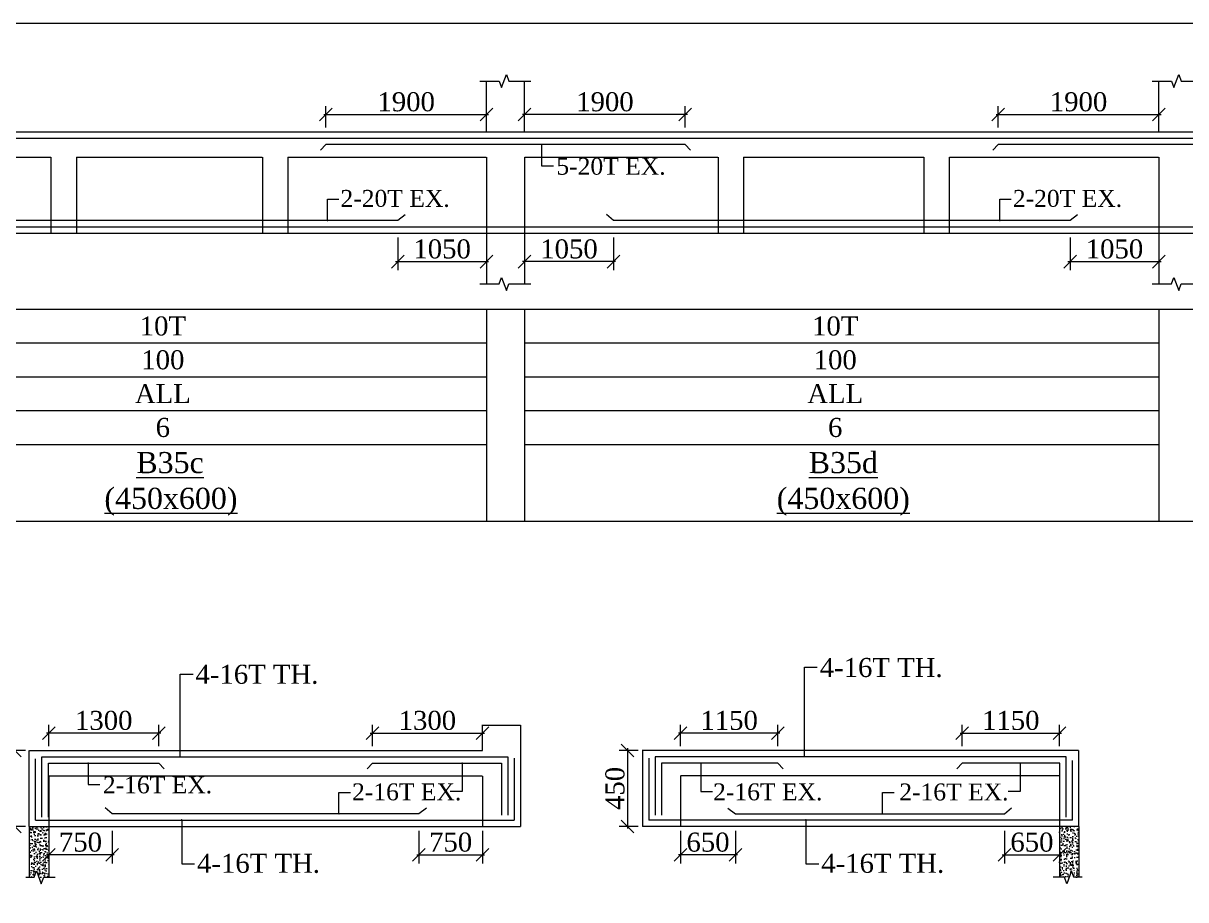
# Model space of a CAD drawing. Header units: millimetres. Extents: x 9781889 to 10654170, y -7852491 to -7608561.
# Drawn here: x 10106874 to 10120619, y -7770584 to -7760218 of the extents above; entities that cross this region are included whole.
import ezdxf
from ezdxf.enums import TextEntityAlignment as Align

# ---------------------------------------------------------------- set-up
doc = ezdxf.new("R2010")
doc.units = ezdxf.units.MM
doc.header["$LTSCALE"] = 10
doc.header["$PDMODE"] = 3
doc.linetypes.add('HIDDEN', pattern=[0.375, 0.25, -0.125])
for name, color, linetype, lineweight in [('S-CUT OUT LINE', 9, 'Continuous', 0), ('S-DIM L.S.', 7, 'Continuous', 0), ('S-HATCH', 8, 'Continuous', 0), ('S-L.S.SECTION', 5, 'Continuous', 0), ('S-L.S.SLAB LINE', 252, 'HIDDEN', 0), ('S-L.S.STEEL', 1, 'Continuous', 9), ('S-SECTION MARK', 7, 'Continuous', 0), ('S-SHEET', 251, 'Continuous', 0), ('S-TEXT', 7, 'Continuous', 0), ('S-TEXT L.S. BEAM NO.', 30, 'Continuous', 0), ('S-TEXT. L.S.', 7, 'Continuous', 0)]:
    doc.layers.add(name, color=color, linetype=linetype, lineweight=lineweight)
doc.styles.add('135', font='arial.ttf', dxfattribs={"width": 0.8, "height": 135})
doc.styles.get("Standard").update_dxf_attribs({"font": 'arial.ttf'})
doc.styles.add('TEXT', font='times.ttf')
doc.dimstyles.new('75', dxfattribs={"dimtxt": 135, "dimasz": 90, "dimexe": 0.1, "dimexo": 0.03, "dimgap": 0.09, "dimtad": 1, "dimdec": 0, "dimzin": 0, "dimdsep": 46, "dimtxsty": '135', "dimblk": 'ARCHTICK', "dimcen": 0.09, "dimclrd": 256, "dimclre": 256, "dimclrt": 256, "dimadec": 0, "dimazin": 0, "dimtfac": 1, "dimtdec": 0, "dimtofl": 0, "dimtmove": 1, "dimatfit": 3, "dimldrblk": 'DOTSMALL', "dimfxl": 1, "dimtolj": 1, "dimtzin": 0, "dimlwd": -1, "dimlwe": -1, "dimarcsym": 0})
doc.dimstyles.new('SETU_1', dxfattribs={"dimtxt": 200, "dimasz": 150, "dimexe": 100, "dimexo": 50, "dimgap": 35, "dimtad": 1, "dimdec": 0, "dimzin": 0, "dimdsep": 46, "dimtxsty": 'Standard', "dimblk": 'OBLIQUE', "dimcen": 150, "dimdle": 25, "dimclrd": 256, "dimclre": 7, "dimclrt": 256, "dimadec": 0, "dimazin": 0, "dimtfac": 1, "dimtdec": 0, "dimtofl": 0, "dimtmove": 1, "dimatfit": 3, "dimfxl": 1, "dimtolj": 1, "dimtzin": 0, "dimlwd": -1, "dimlwe": 5, "dimarcsym": 1})

# ---------------------------------------------------------------- blocks, each defined once
blk = doc.blocks.new('_Oblique')
at = {"color": 0, "linetype": 'ByBlock', "lineweight": -2}
blk.add_line((-0.5, -0.5), (0.5, 0.5), dxfattribs=at)
blk = doc.blocks.new('*D390')
at = {"layer": 'Defpoints', "color": 0, "transparency": 16777216}
for p in [(10112351.90465673, -7761297.796559799), (10110451.90465673, -7761501.600182895, 0.0148120577035693), (10112351.90465673, -7761501.600182895, 0.0148120577035693)]:
    blk.add_point(p, dxfattribs=at)
at = {"layer": 'S-DIM L.S.', "color": 7, "lineweight": 5, "transparency": 16777216}
for p, q in [((10110451.90465673, -7761451.600182895), (10110451.90465673, -7761197.796559799)), ((10112351.90465673, -7761451.600182895), (10112351.90465673, -7761197.796559799))]:
    blk.add_line(p, q, dxfattribs=at)
at = {"layer": 'S-DIM L.S.', "transparency": 16777216}
blk.add_line((10110426.90465673, -7761297.796559799), (10112376.90465673, -7761297.796559799), dxfattribs=at)
at = {"layer": 'S-DIM L.S.', "transparency": 16777216, "xscale": 150, "yscale": 150, "zscale": 150, "rotation": 180}
blk.add_blockref('_Oblique', (10110451.90465673, -7761297.796559799), dxfattribs=at)
at = {"layer": 'S-DIM L.S.', "transparency": 16777216, "xscale": 150, "yscale": 150, "zscale": 150}
blk.add_blockref('_Oblique', (10112351.90465673, -7761297.796559799), dxfattribs=at)
at = {"layer": 'S-DIM L.S.', "transparency": 16777216, "insert": (10111401.90465673, -7761148.025471119), "char_height": 225, "attachment_point": 5, "style": 'TEXT'}
blk.add_mtext('\\A1;1900', dxfattribs=at)
blk = doc.blocks.new('*D391')
at = {"layer": 'Defpoints', "color": 0, "transparency": 16777216}
for p in [(10112801.9555215, -7761297.796559799), (10112801.9555215, -7761501.600182895, 0.01481205770356929), (10114701.9555215, -7761501.600182895, 0.01481205770356929)]:
    blk.add_point(p, dxfattribs=at)
at = {"layer": 'S-DIM L.S.', "color": 7, "lineweight": 5, "transparency": 16777216}
for p, q in [((10112801.9555215, -7761451.600182895), (10112801.9555215, -7761197.796559799)), ((10114701.9555215, -7761451.600182895), (10114701.9555215, -7761197.796559799))]:
    blk.add_line(p, q, dxfattribs=at)
at = {"layer": 'S-DIM L.S.', "transparency": 16777216}
blk.add_line((10114726.9555215, -7761297.796559799), (10112776.9555215, -7761297.796559799), dxfattribs=at)
at = {"layer": 'S-DIM L.S.', "transparency": 16777216, "xscale": 150, "yscale": 150, "zscale": 150, "rotation": 180}
blk.add_blockref('_Oblique', (10112801.9555215, -7761297.796559799), dxfattribs=at)
at = {"layer": 'S-DIM L.S.', "transparency": 16777216, "xscale": 150, "yscale": 150, "zscale": 150}
blk.add_blockref('_Oblique', (10114701.9555215, -7761297.796559799), dxfattribs=at)
at = {"layer": 'S-DIM L.S.', "transparency": 16777216, "insert": (10113751.9555215, -7761148.025471119), "char_height": 225, "attachment_point": 5, "style": 'TEXT'}
blk.add_mtext('\\A1;1900', dxfattribs=at)
blk = doc.blocks.new('*D392')
at = {"layer": 'Defpoints', "color": 0, "transparency": 16777216}
for p in [(10120301.90465673, -7761297.796565387), (10118401.90465673, -7761501.600188483, 0.0148120577035693), (10120301.90465673, -7761501.600188483, 0.0148120577035693)]:
    blk.add_point(p, dxfattribs=at)
at = {"layer": 'S-DIM L.S.', "color": 7, "lineweight": 5, "transparency": 16777216}
for p, q in [((10118401.90465673, -7761451.600188483), (10118401.90465673, -7761197.796565387)), ((10120301.90465673, -7761451.600188483), (10120301.90465673, -7761197.796565387))]:
    blk.add_line(p, q, dxfattribs=at)
at = {"layer": 'S-DIM L.S.', "transparency": 16777216}
blk.add_line((10118376.90465673, -7761297.796565387), (10120326.90465673, -7761297.796565387), dxfattribs=at)
at = {"layer": 'S-DIM L.S.', "transparency": 16777216, "xscale": 150, "yscale": 150, "zscale": 150, "rotation": 180}
blk.add_blockref('_Oblique', (10118401.90465673, -7761297.796565387), dxfattribs=at)
at = {"layer": 'S-DIM L.S.', "transparency": 16777216, "xscale": 150, "yscale": 150, "zscale": 150}
blk.add_blockref('_Oblique', (10120301.90465673, -7761297.796565387), dxfattribs=at)
at = {"layer": 'S-DIM L.S.', "transparency": 16777216, "insert": (10119351.90465673, -7761148.025476707), "char_height": 225, "attachment_point": 5, "style": 'TEXT'}
blk.add_mtext('\\A1;1900', dxfattribs=at)
blk = doc.blocks.new('*D398')
at = {"layer": 'Defpoints', "color": 0, "transparency": 16777216}
for p in [(10111301.78177965, -7762701.600191463, 0.0147644726574974), (10112351.90465668, -7762701.6001896, 0.0148120577035693), (10112351.90465668, -7763037.672932539)]:
    blk.add_point(p, dxfattribs=at)
at = {"layer": 'S-DIM L.S.', "color": 7, "lineweight": 5, "transparency": 16777216}
for p, q in [((10111301.78177965, -7762751.600191463), (10111301.78177965, -7763137.672932539)), ((10112351.90465668, -7762751.6001896), (10112351.90465668, -7763137.672932539))]:
    blk.add_line(p, q, dxfattribs=at)
at = {"layer": 'S-DIM L.S.', "transparency": 16777216}
blk.add_line((10111276.78177965, -7763037.672932539), (10112376.90465668, -7763037.672932539), dxfattribs=at)
at = {"layer": 'S-DIM L.S.', "transparency": 16777216, "xscale": 150, "yscale": 150, "zscale": 150, "rotation": 180}
blk.add_blockref('_Oblique', (10111301.78177965, -7763037.672932539), dxfattribs=at)
at = {"layer": 'S-DIM L.S.', "transparency": 16777216, "xscale": 150, "yscale": 150, "zscale": 150}
blk.add_blockref('_Oblique', (10112351.90465668, -7763037.672932539), dxfattribs=at)
at = {"layer": 'S-DIM L.S.', "transparency": 16777216, "insert": (10111826.84321816, -7762888.226285099), "char_height": 225, "attachment_point": 5, "style": 'TEXT'}
blk.add_mtext('\\A1;1050', dxfattribs=at)
blk = doc.blocks.new('_ArchTick')
at = {"color": 0, "linetype": 'ByBlock', "const_width": 0.15}
blk.add_lwpolyline([(-0.5, -0.5), (0.5, 0.5)], dxfattribs=at)
blk = doc.blocks.new('*D400')
at = {"layer": 'Defpoints', "color": 0, "transparency": 16777216}
for p in [(10119251.78177965, -7762701.60020264, 0.0147644726574974), (10120301.90465667, -7762701.600200777, 0.0148120577035693), (10120301.90465667, -7763037.672943716)]:
    blk.add_point(p, dxfattribs=at)
at = {"layer": 'S-DIM L.S.', "color": 7, "lineweight": 5, "transparency": 16777216}
for p, q in [((10119251.78177965, -7762751.60020264), (10119251.78177965, -7763137.672943716)), ((10120301.90465667, -7762751.600200777), (10120301.90465667, -7763137.672943716))]:
    blk.add_line(p, q, dxfattribs=at)
at = {"layer": 'S-DIM L.S.', "transparency": 16777216}
blk.add_line((10119226.78177965, -7763037.672943716), (10120326.90465667, -7763037.672943716), dxfattribs=at)
at = {"layer": 'S-DIM L.S.', "transparency": 16777216, "xscale": 150, "yscale": 150, "zscale": 150, "rotation": 180}
blk.add_blockref('_Oblique', (10119251.78177965, -7763037.672943716), dxfattribs=at)
at = {"layer": 'S-DIM L.S.', "transparency": 16777216, "xscale": 150, "yscale": 150, "zscale": 150}
blk.add_blockref('_Oblique', (10120301.90465667, -7763037.672943716), dxfattribs=at)
at = {"layer": 'S-DIM L.S.', "transparency": 16777216, "insert": (10119776.84321816, -7762888.226296276), "char_height": 225, "attachment_point": 5, "style": 'TEXT'}
blk.add_mtext('\\A1;1050', dxfattribs=at)
blk = doc.blocks.new('*D401')
at = {"layer": 'Defpoints', "color": 0, "transparency": 16777216}
for p in [(10112801.90465668, -7762701.600211954, 0.0148120577035693), (10113852.0275337, -7762701.600213816, 0.0147644726574974), (10112801.90465668, -7763037.672954893)]:
    blk.add_point(p, dxfattribs=at)
at = {"layer": 'S-DIM L.S.', "color": 7, "lineweight": 5, "transparency": 16777216}
for p, q in [((10112801.90465668, -7762751.600211954), (10112801.90465668, -7763137.672954893)), ((10113852.0275337, -7762751.600213816), (10113852.0275337, -7763137.672954893))]:
    blk.add_line(p, q, dxfattribs=at)
at = {"layer": 'S-DIM L.S.', "transparency": 16777216}
blk.add_line((10113877.0275337, -7763037.672954893), (10112776.90465668, -7763037.672954893), dxfattribs=at)
at = {"layer": 'S-DIM L.S.', "transparency": 16777216, "xscale": 150, "yscale": 150, "zscale": 150, "rotation": 180}
blk.add_blockref('_Oblique', (10112801.90465668, -7763037.672954893), dxfattribs=at)
at = {"layer": 'S-DIM L.S.', "transparency": 16777216, "xscale": 150, "yscale": 150, "zscale": 150}
blk.add_blockref('_Oblique', (10113852.0275337, -7763037.672954893), dxfattribs=at)
at = {"layer": 'S-DIM L.S.', "transparency": 16777216, "insert": (10113326.96609519, -7762888.226307453), "char_height": 225, "attachment_point": 5, "style": 'TEXT'}
blk.add_mtext('\\A1;1050', dxfattribs=at)
blk = doc.blocks.new('*D451')
at = {"layer": 'Defpoints', "color": 0, "transparency": 16777216}
for p in [(10107175.72006461, -7768613.426605118), (10107175.72006461, -7768817.230228214, 0.0148120577035693), (10108475.72006461, -7768817.230228214, 0.0148120577035693)]:
    blk.add_point(p, dxfattribs=at)
at = {"layer": 'S-DIM L.S.', "color": 7, "lineweight": 5, "transparency": 16777216}
for p, q in [((10107175.72006461, -7768767.230228214), (10107175.72006461, -7768513.426605118)), ((10108475.72006461, -7768767.230228214), (10108475.72006461, -7768513.426605118))]:
    blk.add_line(p, q, dxfattribs=at)
at = {"layer": 'S-DIM L.S.', "transparency": 16777216}
blk.add_line((10108500.72006461, -7768613.426605118), (10107150.72006461, -7768613.426605118), dxfattribs=at)
at = {"layer": 'S-DIM L.S.', "transparency": 16777216, "xscale": 150, "yscale": 150, "zscale": 150, "rotation": 180}
blk.add_blockref('_Oblique', (10107175.72006461, -7768613.426605118), dxfattribs=at)
at = {"layer": 'S-DIM L.S.', "transparency": 16777216, "xscale": 150, "yscale": 150, "zscale": 150}
blk.add_blockref('_Oblique', (10108475.72006461, -7768613.426605118), dxfattribs=at)
at = {"layer": 'S-DIM L.S.', "transparency": 16777216, "insert": (10107825.72006461, -7768463.979957678), "char_height": 225, "attachment_point": 5, "style": 'TEXT'}
blk.add_mtext('\\A1;1300', dxfattribs=at)
blk = doc.blocks.new('*D452')
at = {"layer": 'Defpoints', "color": 0, "transparency": 16777216}
for p in [(10106949.81468241, -7768817.230228217), (10106774.66471744, -7769717.230231198), (10106949.81468334, -7769717.230231198)]:
    blk.add_point(p, dxfattribs=at)
at = {"layer": 'S-DIM L.S.', "color": 7, "lineweight": 5, "transparency": 16777216}
for p, q in [((10106899.81468241, -7768817.230228217), (10106674.66471744, -7768817.230228217)), ((10106899.81468334, -7769717.230231198), (10106674.66471744, -7769717.230231198))]:
    blk.add_line(p, q, dxfattribs=at)
at = {"layer": 'S-DIM L.S.', "transparency": 16777216}
blk.add_line((10106774.66471744, -7768792.230228217), (10106774.66471744, -7769742.230231198), dxfattribs=at)
at = {"layer": 'S-DIM L.S.', "transparency": 16777216, "xscale": 150, "yscale": 150, "zscale": 150}
for p, rotation in [((10106774.66471744, -7768817.230228217), 90), ((10106774.66471744, -7769717.230231198), 270)]:
    blk.add_blockref('_Oblique', p, dxfattribs=dict(at, rotation=rotation))
at = {"layer": 'S-DIM L.S.', "transparency": 16777216, "insert": (10106625.21806999, -7769267.230229708), "char_height": 225, "attachment_point": 5, "rotation": 90, "style": 'TEXT'}
blk.add_mtext('\\A1;450', dxfattribs=at)
blk = doc.blocks.new('*D453')
at = {"layer": 'Defpoints', "color": 0, "transparency": 16777216}
for p in [(10111552.28458608, -7769717.230225606, 0.0147644726574974), (10112302.4074631, -7769717.230223743, 0.01481205770356929), (10112302.4074631, -7770053.302966682)]:
    blk.add_point(p, dxfattribs=at)
at = {"layer": 'S-DIM L.S.', "color": 7, "lineweight": 5, "transparency": 16777216}
for p, q in [((10111552.28458608, -7769767.230225606), (10111552.28458608, -7770153.302966682)), ((10112302.4074631, -7769767.230223743), (10112302.4074631, -7770153.302966682))]:
    blk.add_line(p, q, dxfattribs=at)
at = {"layer": 'S-DIM L.S.', "transparency": 16777216}
blk.add_line((10111527.28458608, -7770053.302966682), (10112327.4074631, -7770053.302966682), dxfattribs=at)
at = {"layer": 'S-DIM L.S.', "transparency": 16777216, "xscale": 150, "yscale": 150, "zscale": 150, "rotation": 180}
blk.add_blockref('_Oblique', (10111552.28458608, -7770053.302966682), dxfattribs=at)
at = {"layer": 'S-DIM L.S.', "transparency": 16777216, "xscale": 150, "yscale": 150, "zscale": 150}
blk.add_blockref('_Oblique', (10112302.4074631, -7770053.302966682), dxfattribs=at)
at = {"layer": 'S-DIM L.S.', "transparency": 16777216, "insert": (10111927.34602459, -7769903.531878002), "char_height": 225, "attachment_point": 5, "style": 'TEXT'}
blk.add_mtext('\\A1;750', dxfattribs=at)
blk = doc.blocks.new('*D454')
at = {"layer": 'Defpoints', "color": 0, "transparency": 16777216}
for p in [(10107175.72006461, -7769717.230229331, 0.0148120577035693), (10107925.84294164, -7769717.230231194, 0.0147644726574974), (10107175.72006461, -7770053.30297227)]:
    blk.add_point(p, dxfattribs=at)
at = {"layer": 'S-DIM L.S.', "color": 7, "lineweight": 5, "transparency": 16777216}
for p, q in [((10107175.72006461, -7769767.230229331), (10107175.72006461, -7770153.30297227)), ((10107925.84294164, -7769767.230231194), (10107925.84294164, -7770153.30297227))]:
    blk.add_line(p, q, dxfattribs=at)
at = {"layer": 'S-DIM L.S.', "transparency": 16777216}
blk.add_line((10107950.84294164, -7770053.30297227), (10107150.72006461, -7770053.30297227), dxfattribs=at)
at = {"layer": 'S-DIM L.S.', "transparency": 16777216, "xscale": 150, "yscale": 150, "zscale": 150, "rotation": 180}
blk.add_blockref('_Oblique', (10107175.72006461, -7770053.30297227), dxfattribs=at)
at = {"layer": 'S-DIM L.S.', "transparency": 16777216, "xscale": 150, "yscale": 150, "zscale": 150}
blk.add_blockref('_Oblique', (10107925.84294164, -7770053.30297227), dxfattribs=at)
at = {"layer": 'S-DIM L.S.', "transparency": 16777216, "insert": (10107550.78150313, -7769903.53188359), "char_height": 225, "attachment_point": 5, "style": 'TEXT'}
blk.add_mtext('\\A1;750', dxfattribs=at)
blk = doc.blocks.new('*D455')
at = {"layer": 'Defpoints', "color": 0, "transparency": 16777216}
for p in [(10112302.40746311, -7768613.426605118), (10111002.40746311, -7768817.230228214, 0.01481205770356929), (10112302.40746311, -7768817.230228214, 0.01481205770356929)]:
    blk.add_point(p, dxfattribs=at)
at = {"layer": 'S-DIM L.S.', "color": 7, "lineweight": 5, "transparency": 16777216}
for p, q in [((10111002.40746311, -7768767.230228214), (10111002.40746311, -7768513.426605118)), ((10112302.40746311, -7768767.230228214), (10112302.40746311, -7768513.426605118))]:
    blk.add_line(p, q, dxfattribs=at)
at = {"layer": 'S-DIM L.S.', "transparency": 16777216}
blk.add_line((10110977.40746311, -7768613.426605118), (10112327.40746311, -7768613.426605118), dxfattribs=at)
at = {"layer": 'S-DIM L.S.', "transparency": 16777216, "xscale": 150, "yscale": 150, "zscale": 150, "rotation": 180}
blk.add_blockref('_Oblique', (10111002.40746311, -7768613.426605118), dxfattribs=at)
at = {"layer": 'S-DIM L.S.', "transparency": 16777216, "xscale": 150, "yscale": 150, "zscale": 150}
blk.add_blockref('_Oblique', (10112302.40746311, -7768613.426605118), dxfattribs=at)
at = {"layer": 'S-DIM L.S.', "transparency": 16777216, "insert": (10111652.40746311, -7768463.979957678), "char_height": 225, "attachment_point": 5, "style": 'TEXT'}
blk.add_mtext('\\A1;1300', dxfattribs=at)
blk = doc.blocks.new('*D456')
at = {"layer": 'Defpoints', "color": 0, "transparency": 16777216}
for p in [(10119125.51919323, -7768613.426605119), (10117975.51919323, -7768817.230228215, 0.0148120577035693), (10119125.51919323, -7768817.230228215, 0.0148120577035693)]:
    blk.add_point(p, dxfattribs=at)
at = {"layer": 'S-DIM L.S.', "color": 7, "lineweight": 5, "transparency": 16777216}
for p, q in [((10117975.51919323, -7768767.230228215), (10117975.51919323, -7768513.426605119)), ((10119125.51919323, -7768767.230228215), (10119125.51919323, -7768513.426605119))]:
    blk.add_line(p, q, dxfattribs=at)
at = {"layer": 'S-DIM L.S.', "transparency": 16777216}
blk.add_line((10117950.51919323, -7768613.426605119), (10119150.51919323, -7768613.426605119), dxfattribs=at)
at = {"layer": 'S-DIM L.S.', "transparency": 16777216, "xscale": 150, "yscale": 150, "zscale": 150, "rotation": 180}
blk.add_blockref('_Oblique', (10117975.51919323, -7768613.426605119), dxfattribs=at)
at = {"layer": 'S-DIM L.S.', "transparency": 16777216, "xscale": 150, "yscale": 150, "zscale": 150}
blk.add_blockref('_Oblique', (10119125.51919323, -7768613.426605119), dxfattribs=at)
at = {"layer": 'S-DIM L.S.', "transparency": 16777216, "insert": (10118550.51919323, -7768463.979957679), "char_height": 225, "attachment_point": 5, "style": 'TEXT'}
blk.add_mtext('\\A1;1150', dxfattribs=at)
blk = doc.blocks.new('*D457')
at = {"layer": 'Defpoints', "color": 0, "transparency": 16777216}
for p in [(10114195.5191923, -7768817.230228218), (10114020.36922733, -7769717.230231198), (10114195.51919323, -7769717.230231198)]:
    blk.add_point(p, dxfattribs=at)
at = {"layer": 'S-DIM L.S.', "color": 7, "lineweight": 5, "transparency": 16777216}
for p, q in [((10114145.5191923, -7768817.230228218), (10113920.36922733, -7768817.230228218)), ((10114145.51919323, -7769717.230231198), (10113920.36922733, -7769717.230231198))]:
    blk.add_line(p, q, dxfattribs=at)
at = {"layer": 'S-DIM L.S.', "transparency": 16777216}
blk.add_line((10114020.36922733, -7768792.230228218), (10114020.36922733, -7769742.230231198), dxfattribs=at)
at = {"layer": 'S-DIM L.S.', "transparency": 16777216, "xscale": 150, "yscale": 150, "zscale": 150}
for p, rotation in [((10114020.36922733, -7768817.230228218), 90), ((10114020.36922733, -7769717.230231198), 270)]:
    blk.add_blockref('_Oblique', p, dxfattribs=dict(at, rotation=rotation))
at = {"layer": 'S-DIM L.S.', "transparency": 16777216, "insert": (10113870.92257988, -7769267.230229709), "char_height": 225, "attachment_point": 5, "rotation": 90, "style": 'TEXT'}
blk.add_mtext('\\A1;450', dxfattribs=at)
blk = doc.blocks.new('*D458')
at = {"layer": 'Defpoints', "color": 0, "transparency": 16777216}
for p in [(10114645.57005805, -7769717.230223744, 0.01481205770356929), (10115295.69293508, -7769717.230225607, 0.0147644726574974), (10114645.57005805, -7770053.302966683)]:
    blk.add_point(p, dxfattribs=at)
at = {"layer": 'S-DIM L.S.', "color": 7, "lineweight": 5, "transparency": 16777216}
for p, q in [((10114645.57005805, -7769767.230223744), (10114645.57005805, -7770153.302966683)), ((10115295.69293508, -7769767.230225607), (10115295.69293508, -7770153.302966683))]:
    blk.add_line(p, q, dxfattribs=at)
at = {"layer": 'S-DIM L.S.', "transparency": 16777216}
blk.add_line((10115320.69293508, -7770053.302966683), (10114620.57005805, -7770053.302966683), dxfattribs=at)
at = {"layer": 'S-DIM L.S.', "transparency": 16777216, "xscale": 150, "yscale": 150, "zscale": 150, "rotation": 180}
blk.add_blockref('_Oblique', (10114645.57005805, -7770053.302966683), dxfattribs=at)
at = {"layer": 'S-DIM L.S.', "transparency": 16777216, "xscale": 150, "yscale": 150, "zscale": 150}
blk.add_blockref('_Oblique', (10115295.69293508, -7770053.302966683), dxfattribs=at)
at = {"layer": 'S-DIM L.S.', "transparency": 16777216, "insert": (10114970.63149656, -7769903.856319243), "char_height": 225, "attachment_point": 5, "style": 'TEXT'}
blk.add_mtext('\\A1;650', dxfattribs=at)
blk = doc.blocks.new('*D459')
at = {"layer": 'Defpoints', "color": 0, "transparency": 16777216}
for p in [(10118475.3963162, -7769717.230231195, 0.0147644726574974), (10119125.51919323, -7769717.230229332, 0.0148120577035693), (10119125.51919323, -7770053.302972271)]:
    blk.add_point(p, dxfattribs=at)
at = {"layer": 'S-DIM L.S.', "color": 7, "lineweight": 5, "transparency": 16777216}
for p, q in [((10118475.3963162, -7769767.230231195), (10118475.3963162, -7770153.302972271)), ((10119125.51919323, -7769767.230229332), (10119125.51919323, -7770153.302972271))]:
    blk.add_line(p, q, dxfattribs=at)
at = {"layer": 'S-DIM L.S.', "transparency": 16777216}
blk.add_line((10118450.3963162, -7770053.302972271), (10119150.51919323, -7770053.302972271), dxfattribs=at)
at = {"layer": 'S-DIM L.S.', "transparency": 16777216, "xscale": 150, "yscale": 150, "zscale": 150, "rotation": 180}
blk.add_blockref('_Oblique', (10118475.3963162, -7770053.302972271), dxfattribs=at)
at = {"layer": 'S-DIM L.S.', "transparency": 16777216, "xscale": 150, "yscale": 150, "zscale": 150}
blk.add_blockref('_Oblique', (10119125.51919323, -7770053.302972271), dxfattribs=at)
at = {"layer": 'S-DIM L.S.', "transparency": 16777216, "insert": (10118800.45775471, -7769903.856324831), "char_height": 225, "attachment_point": 5, "style": 'TEXT'}
blk.add_mtext('\\A1;650', dxfattribs=at)
blk = doc.blocks.new('*D460')
at = {"layer": 'Defpoints', "color": 0, "transparency": 16777216}
for p in [(10114645.57005804, -7768613.426605119), (10114645.57005804, -7768817.230228215, 0.01481205770356929), (10115795.57005804, -7768817.230228215, 0.01481205770356929)]:
    blk.add_point(p, dxfattribs=at)
at = {"layer": 'S-DIM L.S.', "color": 7, "lineweight": 5, "transparency": 16777216}
for p, q in [((10114645.57005804, -7768767.230228215), (10114645.57005804, -7768513.426605119)), ((10115795.57005804, -7768767.230228215), (10115795.57005804, -7768513.426605119))]:
    blk.add_line(p, q, dxfattribs=at)
at = {"layer": 'S-DIM L.S.', "transparency": 16777216}
blk.add_line((10115820.57005804, -7768613.426605119), (10114620.57005804, -7768613.426605119), dxfattribs=at)
at = {"layer": 'S-DIM L.S.', "transparency": 16777216, "xscale": 150, "yscale": 150, "zscale": 150, "rotation": 180}
blk.add_blockref('_Oblique', (10114645.57005804, -7768613.426605119), dxfattribs=at)
at = {"layer": 'S-DIM L.S.', "transparency": 16777216, "xscale": 150, "yscale": 150, "zscale": 150}
blk.add_blockref('_Oblique', (10115795.57005804, -7768613.426605119), dxfattribs=at)
at = {"layer": 'S-DIM L.S.', "transparency": 16777216, "insert": (10115220.57005804, -7768463.979957679), "char_height": 225, "attachment_point": 5, "style": 'TEXT'}
blk.add_mtext('\\A1;1150', dxfattribs=at)

msp = doc.modelspace()

# ---------------------------------------------------------------- hatches: boundary and pattern name
at = {"layer": 'S-HATCH'}
h = msp.add_hatch(dxfattribs=at)
h.set_pattern_fill('AR-CONC', color=256, scale=0.5)
h.set_pattern_definition([(49.99999999999999, (313217.4438985568, -41100.09836426377), (91.092334498002, -7.969542769451543), [9.525, -104.775]), (355, (313217.4438985568, -41100.09836426377), (-17.62171071248467, 95.52842261951757), [7.62, -83.820292085]), (100.4514447, (313225.0349020567, -41100.76249101385), (73.47062354517664, 87.55887595609755), [8.095004399999997, -89.04512229999997]), (46.18420000000001, (313217.4438985568, -41074.6983642634), (135.539520446065, -21.02116396636357), [14.2875, -157.1625]), (96.63555760999992, (313228.7388485558, -41076.45011426415), (118.7020670257515, 123.7130622988608), [12.14251157, -133.56780408]), (351.1841511700001, (313217.4438985568, -41074.6983642634), (118.7020670324885, 123.7130622927663), [11.429983535, -125.72986596]), (21, (313230.143898556, -41081.04836426396), (75.80719563456624, -51.1325990935438), [9.525, -104.775]), (326.0000000000001, (313230.143898556, -41081.04836426396), (30.90101417382354, 92.09398306115963), [7.62, -83.82]), (71.45144499999999, (313236.4611648563, -41085.30941421352), (106.7082096393581, 40.96138444295262), [8.0950044, -89.04496879999999]), (37.50000000000001, (313217.4438985568, -41100.09836426377), (1.544301625295908, 42.27751943657655), [0, -82.804, 0, -85.09, 0, -84.1375]), (7.499999999999999, (313217.4438985568, -41100.09836426377), (33.40983125515287, 50.09028740905975), [0, -48.514, 0, -80.899, 0, -32.0675]), (327.5, (313189.1228985563, -41100.09836426377), (67.7952975834357, -2.864371996336722), [0, -31.75, 0, -99.06, 0, -131.445]), (317.5, (313176.422898557, -41100.09836426377), (74.06459069300902, 12.71324551666651), [0, -41.275, 0, -65.786, 0, -93.345])])
h.paths.add_polyline_path([(10107175.72006461, -7770317.230368664), (10107059.93927863, -7770317.230368664), (10107031.96897299, -7770240.382586306), (10107003.99866828, -7770317.230368664), (10106945.72006461, -7770317.230368664), (10106945.72006461, -7769717.230369037), (10107175.72006461, -7769717.230369037)])
h = msp.add_hatch(dxfattribs=at)
h.set_pattern_fill('AR-CONC', color=256, scale=0.5)
h.set_pattern_definition([(49.99999999999999, (312917.7112140544, -41100.0983642647), (91.092334498002, -7.969542769451543), [9.525, -104.775]), (355, (312917.7112140544, -41100.0983642647), (-17.62171071248467, 95.52842261951757), [7.62, -83.820292085]), (100.4514447, (312925.3022175543, -41100.76249101479), (73.47062354517664, 87.55887595609755), [8.095004399999997, -89.04512229999997]), (46.18420000000001, (312917.7112140544, -41074.69836426433), (135.539520446065, -21.02116396636357), [14.2875, -157.1625]), (96.63555760999992, (312929.0061640535, -41076.45011426508), (118.7020670257515, 123.7130622988608), [12.14251157, -133.56780408]), (351.1841511700001, (312917.7112140544, -41074.69836426433), (118.7020670324885, 123.7130622927663), [11.429983535, -125.72986596]), (21, (312930.4112140536, -41081.04836426489), (75.80719563456624, -51.1325990935438), [9.525, -104.775]), (326.0000000000001, (312930.4112140536, -41081.04836426489), (30.90101417382354, 92.09398306115963), [7.62, -83.82]), (71.45144499999999, (312936.728480354, -41085.30941421445), (106.7082096393581, 40.96138444295262), [8.0950044, -89.04496879999999]), (37.50000000000001, (312917.7112140544, -41100.0983642647), (1.544301625295908, 42.27751943657655), [0, -82.804, 0, -85.09, 0, -84.1375]), (7.499999999999999, (312917.7112140544, -41100.0983642647), (33.40983125515287, 50.09028740905975), [0, -48.514, 0, -80.899, 0, -32.0675]), (327.5, (312889.3902140539, -41100.0983642647), (67.7952975834357, -2.864371996336722), [0, -31.75, 0, -99.06, 0, -131.445]), (317.5, (312876.6902140547, -41100.0983642647), (74.06459069300902, 12.71324551666651), [0, -41.275, 0, -65.786, 0, -93.345])])
h.paths.add_polyline_path([(10119125.51919323, -7770317.230091124), (10119241.29997921, -7770317.230091124), (10119269.27028485, -7770240.382308765), (10119297.24058956, -7770317.230091124), (10119355.51919323, -7770317.230091124), (10119355.51919323, -7769717.230091496), (10119125.51919323, -7769717.230091496)])

# ---------------------------------------------------------------- linework, layer by layer
at = {"layer": 'S-CUT OUT LINE', "color": 5}
for points, elevation in [([(10112273.66777909, -7760901.600188855), (10112502.28577042, -7760901.600188855), (10112530.25607514, -7760978.447971214), (10112586.19668642, -7760824.752406497), (10112614.16699207, -7760901.600188855), (10112876.95552173, -7760901.600188855)], 0.001531751963201981), ([(10120223.66777909, -7760901.600200032), (10120452.28577042, -7760901.600200032), (10120480.25607513, -7760978.44798239), (10120536.19668642, -7760824.752417673), (10120564.16699206, -7760901.600200032), (10120826.95552173, -7760901.600200032)], 0.001531952870523151), ([(10112273.66777909, -7763301.600191098), (10112502.28577042, -7763301.600191098), (10112530.25607514, -7763224.752408739), (10112586.19668642, -7763378.447973456), (10112614.16699207, -7763301.600191098), (10112876.95552173, -7763301.600191098)], 0.001531751963201981), ([(10120223.66777909, -7763301.600202275), (10120452.28577042, -7763301.600202275), (10120480.25607513, -7763224.752419916), (10120536.19668642, -7763378.447984633), (10120564.16699206, -7763301.600202275), (10120826.95552173, -7763301.600202275)], 0.001531952870523151)]:
    msp.add_lwpolyline(points, dxfattribs=dict(at, elevation=elevation))
at = {"layer": 'S-CUT OUT LINE', "color": 1}
for points, elevation in [([(10106906.32573779, -7770317.230368664), (10107003.99866828, -7770317.230368664), (10107031.96897299, -7770240.382586306), (10107087.90958428, -7770394.078151023), (10107115.87988992, -7770317.230368664), (10107250.7200648, -7770317.230368664)], 3.710366833678823e-06), ([(10119394.91352005, -7770317.230091124), (10119297.24058956, -7770317.230091124), (10119269.27028485, -7770240.382308765), (10119213.32967356, -7770394.077873482), (10119185.35936792, -7770317.230091124), (10119050.51919304, -7770317.230091124)], 0.0004858476768885645)]:
    msp.add_lwpolyline(points, dxfattribs=dict(at, elevation=elevation))
at = {"layer": 'S-L.S.SECTION'}
for p, q in [((10112351.95552253, -7761501.600188483, 0.001418632254206282), (10112351.95552253, -7760901.600188855, 0.001418632137790982)), ((10112801.95552155, -7761501.600188483, 0.001418632254205882), (10112801.95552155, -7760901.600188855, 0.001418632137790582)), ((10120301.95552252, -7761501.600199659, 0.001418833161527451), (10120301.95552252, -7760901.600200032, 0.001418833045112151)), ((10088842.9275645, -7761501.600188483, 0.001406190141210656), (10132728.3464749, -7761501.600188483, 0.001407299185481309)), ((10088842.9275645, -7762701.600189601, 0.001406190141210656), (10132728.3464749, -7762701.6001896, 0.001407299185481309)), ((10112351.95552253, -7762701.60019147, 0.001418632254206282), (10112351.95552253, -7763301.600191098, 0.001418632137790982)), ((10112801.95552155, -7762701.60019147, 0.001418632254205882), (10112801.95552155, -7763301.600191098, 0.001418632137790582)), ((10120301.95552252, -7762701.600202647, 0.001418833161527451), (10120301.95552252, -7763301.600202275, 0.001418833045112151)), ((10106945.72006461, -7769717.230091495, 3.710366835828511e-06), (10106945.72006461, -7768817.230090378, 3.710366835828511e-06)), ((10106945.72006461, -7769717.230091495, 3.710366835828511e-06), (10106945.72006461, -7768817.230090378, 3.710366835828511e-06)), ((10106949.81468333, -7768817.230228214, 3.927285163298716e-06), (10112302.40746311, -7768817.230228214, 0.0003694954939730694)), ((10112752.40746311, -7768817.230228214, 0.0004077790430238343), (10112752.45832788, -7768817.230228214, 0.0004077833703216724)), ((10112752.45832788, -7768817.230228215, 0.0004077833703225727), (10112752.45832788, -7769717.230240508, 0.0007459716389661702)), ((10119351.42457451, -7768817.23036605, 0.000486064595216008), (10114190.91781755, -7768817.230228215, 0.000486064595216008)), ((10114195.51919327, -7768817.230228216, 0.00040934615446693), (10114195.51919327, -7769717.230240509, 0.0007475344231105275)), ((10119355.51919323, -7769717.230229332, 0.0004858476768885378), (10119355.51919323, -7768817.230228215, 0.0004858476768885378)), ((10119355.51919323, -7769717.230229332, 0.0004858476768885378), (10119355.51919323, -7768817.230228215, 0.0004858476768885378)), ((10106949.81468333, -7769717.230229331, 3.927285163298716e-06), (10112752.45832788, -7769717.230229331, 0.0004077833703216724)), ((10119351.42457451, -7769717.230367168, 0.000486064595216008), (10114195.51919327, -7769717.230229332, 0.0004093461544660297))]:
    msp.add_line(p, q, dxfattribs=at)
at = {"layer": 'S-L.S.SECTION', "color": 1}
for p, q in [((10106945.72006461, -7769717.230369037, 3.710366833678823e-06), (10106945.72006461, -7770317.230368664, 3.710250418379114e-06)), ((10107175.72006461, -7769717.230369037, 3.710366833678823e-06), (10107175.72006461, -7770317.230368664, 3.710250418379114e-06)), ((10119125.51919323, -7769717.230091496, 0.0004858476768885645), (10119125.51919323, -7770317.230091124, 0.0004858475604732648)), ((10119355.51919323, -7769717.230091496, 0.0004858476768885645), (10119355.51919323, -7770317.230091124, 0.0004858475604732648))]:
    msp.add_line(p, q, dxfattribs=at)
at = {"layer": 'S-L.S.SECTION', "elevation": 0.0004305653842464984}
msp.add_lwpolyline([(10112302.40746311, -7768817.230228214), (10112302.40746311, -7768517.230228214), (10112752.40746311, -7768517.230228214), (10112752.40746311, -7768817.230228214)], dxfattribs=at)
at = {"layer": 'S-L.S.SLAB LINE', "ltscale": 0.3}
for p, q in [((10104851.90465668, -7761801.600194071, 0.001797398141939312), (10107201.90465668, -7761801.600194071, 0.001814748211515312)), ((10107201.90465668, -7761801.600194071, 0.001881805538319035), (10107201.90465668, -7762701.600195189, 0.001881805538319035)), ((10107501.90465668, -7761801.600194071, 0.001816963114014362), (10109701.90465668, -7761801.600194071, 0.00183320573234083)), ((10107501.90465668, -7761801.600194071, 0.001881805538319035), (10107501.90465668, -7762701.600195189, 0.001881805538319035)), ((10109701.90465668, -7761801.600194071, 0.001881805538319035), (10109701.90465668, -7762701.600195189, 0.001881805538319035)), ((10110001.90465668, -7761801.600194071, 0.001835420634839908), (10112351.90465668, -7761801.600194071, 0.001852770704415853)), ((10110001.90465668, -7761801.600194071, 0.001881805538319035), (10110001.90465668, -7762701.600195189, 0.001881805538319035)), ((10112351.90465668, -7761801.600199659, 0.001406784245061099), (10112351.90465668, -7762701.600200777, 0.001406784245061099)), ((10112801.90465668, -7761801.600194071, 0.001856093058164462), (10115089.33149438, -7761801.600194071, 0.001872981149561963)), ((10112801.90465668, -7761801.600199659, 0.001406795617173618), (10112801.90465668, -7762701.600200777, 0.001406795617173618)), ((10115089.33149438, -7761801.600194071, 0.0002310763228752997), (10115089.33149438, -7762701.600195189, 0.0002310763228752997)), ((10115389.33149437, -7761801.600194071, 0.001875196052060986), (10117521.90465669, -7761801.600194071, 0.001890940857483149)), ((10115389.33149437, -7761801.600194071, 0.0002310763228761878), (10115389.33149437, -7762701.600195189, 0.0002310763228761878)), ((10117521.90465669, -7761801.600194071, 0.001421500653202422), (10117521.90465669, -7762701.600195189, 0.001421500653202422)), ((10117821.90465669, -7761801.600194071, 0.001893155759982185), (10120301.90465668, -7761801.600194071, 0.001911465620641044)), ((10117821.90465669, -7761801.600194071, 0.001421500653202422), (10117821.90465669, -7762701.600195189, 0.001421500653202422)), ((10120301.90465668, -7761801.600194071, 0.002120652342421724), (10120301.90465668, -7762701.600195189, 0.002120652342421724)), ((10107175.72006461, -7769117.230228214, -0.000162967411267092), (10112302.45832793, -7769117.230228214, 0.0004016628768548576)), ((10107175.72006461, -7769117.230228213, -0.0001131991448513943), (10107175.72006461, -7769717.230229331, -0.0001131991448513943)), ((10107175.72006462, -7769117.230228213, -0.0001131991448518111), (10107175.72006462, -7769717.230091495, -0.0001131991448518111)), ((10107175.72006461, -7769117.230228213, -0.000111283742731501), (10107175.72006461, -7769717.230091495, -0.000111283742731501)), ((10107175.72006461, -7769117.230228213, -0.0001094093421624209), (10107175.72006461, -7769717.230091495, -0.0001094093421624209)), ((10112302.45832793, -7769117.230228214, 0.0003673753810591193), (10112302.45832793, -7769717.230229331, 0.0003673753810591193)), ((10119125.51919323, -7769117.230228215, 0.0003175512971667229), (10114645.51919323, -7769117.230228215, 0.0004032256609992149)), ((10114645.51919323, -7769117.230228215, 0.0003689381652034766), (10114645.51919323, -7769717.230229332, 0.0003689381652034766)), ((10119125.51919322, -7769117.230228216, 0.0003689381652034914), (10119125.51919323, -7769717.230229332, 0.0003689381652034914)), ((10119125.51919323, -7769117.230228216, 0.0003708535673233846), (10119125.51919323, -7769717.230091496, 0.0003708535673233846)), ((10119125.51919323, -7769117.230228216, 0.0003727279678924647), (10119125.51919323, -7769717.230091496, 0.0003727279678924647))]:
    msp.add_line(p, q, dxfattribs=at)
at = {"layer": 'S-L.S.STEEL'}
for p, q in [((10088992.9275645, -7761576.600189602, 0.001403424593338011), (10132728.3464749, -7761576.6001896, 0.00140695257356458)), ((10114701.9555215, -7761651.60018513, 0.001843004034005883), (10114765.14841618, -7761718.45233934, -0.0001143500376063167)), ((10088917.9275645, -7762626.600190345, 0.001403800806586928), (10132728.3464749, -7762626.600190345, 0.001407480380301625)), ((10107020.72006461, -7769642.230230077, 3.710366835828511e-06), (10107020.72006461, -7768916.701500507, 3.710366835828511e-06)), ((10107095.72006461, -7768892.230229332, -9.423654678281976e-05), (10112602.45832788, -7768892.23022933, 0.0004023590330990862)), ((10107095.72006461, -7769605.274367057, 3.710366835828511e-06), (10107095.72006461, -7768892.230229332, 3.710366835828511e-06)), ((10112602.45832788, -7768892.23022933, 0.0004289201372104525), (10112602.45832788, -7769585.279305094, 0.0007459716389661702)), ((10112677.45832788, -7768911.039420091, 0.0004342210102040853), (10112677.45832788, -7769642.230230076, 0.0007248348694525545)), ((10114270.51919327, -7768911.039420092, 0.0004357837943484426), (10114270.51919327, -7769642.230230077, 0.0007263976535969118)), ((10119205.51919323, -7768892.230229332, 0.0003696142641607495), (10114345.51919327, -7768892.230229331, 0.0004039218172434435)), ((10114345.51919327, -7768892.230229331, 0.0004304829213548098), (10114345.51919327, -7769585.279305095, 0.0007475344231105275)), ((10119205.51919323, -7769606.546390941, 0.0004858476768885378), (10119205.51919323, -7768892.230229332, 0.0004858476768885378)), ((10119280.51919323, -7769642.230230076, 0.0004858476768885378), (10119280.51919323, -7768936.143409072, 0.0004858476768885378)), ((10107170.72006461, -7769605.274367057, 3.710366835828511e-06), (10107170.72006461, -7768967.230228982, 3.710366835828511e-06)), ((10111002.40746311, -7768967.230230449, 0.0004948659255138984), (10110939.21456843, -7769034.082384659, -0.001462488146098301)), ((10111002.40746311, -7768967.230228586, 0.0004024040599511985), (10112527.45832789, -7768967.230229365, 0.0004315174399929469)), ((10112527.45832788, -7768967.230229517, 0.0004500569038369133), (10112527.45832788, -7769585.279305094, 0.0007459716389661702)), ((10115795.57005804, -7768967.230228587, 0.0004039668440955558), (10114420.51919327, -7768967.230229366, 0.0004330802241373042)), ((10114420.51919327, -7768967.230229518, 0.0004516196879812706), (10114420.51919327, -7769585.279305095, 0.0007475344231105275)), ((10115795.57005804, -7768967.23023045, 0.0004964287096582557), (10115858.76295273, -7769034.08238466, -0.001460925361953944)), ((10119130.51919323, -7769606.546390941, 0.0004858476768885378), (10119130.51919323, -7768967.230229019, 0.0004858476768885378)), ((10107020.72006461, -7769642.230230077, -0.000100867606424059), (10112677.45832788, -7769642.230230076, 0.0004030324310136236)), ((10119280.51919323, -7769642.230230077, 0.0003693725789219213), (10114270.51919327, -7769642.230230077, 0.0004045952151579808))]:
    msp.add_line(p, q, dxfattribs=at)
for points, elevation in [([(10111391.28177942, -7762483.38767821), (10111301.78177965, -7762551.600194816), (10105902.02753278, -7762551.600205992), (10105820.02753331, -7762480.887689908)], -0.01340546305192455), ([(10119341.28177942, -7762483.387689386), (10119251.78177965, -7762551.600205992), (10113852.02753277, -7762551.600217169), (10113770.0275333, -7762480.887701085)], -0.01340526214460338), ([(10111641.78458585, -7769499.017712353), (10111552.28458608, -7769567.230228959), (10107925.84294071, -7769567.230234547), (10107843.84294124, -7769496.517718462)], -0.01452378768737388), ([(10115206.19293531, -7769499.017712354), (10115295.69293508, -7769567.23022896), (10118475.39631713, -7769567.230234548), (10118557.3963166, -7769496.517718463)], -0.01452222490322952)]:
    msp.add_lwpolyline(points, dxfattribs=dict(at, elevation=elevation))
for points in [[(10114701.9555215, -7761651.600183267, 0.001750542168443183), (10110451.90465673, -7761651.60018513, 0.001820222020081057), (10110388.71176204, -7761718.45233934, -0.0001371320515311427)], [(10122651.9555215, -7761651.600188855, 0.001750743075764353), (10118401.90465673, -7761651.600190718, 0.001820422927402227), (10118338.71176204, -7761718.452344928, -0.0001369311442099734)], [(10107170.72006461, -7768967.230228982, -0.0001216792991731944), (10108475.72006461, -7768967.230230449, -4.889860358399426e-05), (10108538.9129593, -7769034.082384659, -0.002006252675196195)], [(10119130.51919323, -7768967.230229019, 0.0003621599771455763), (10117975.51919323, -7768967.23023045, 0.0004332387064708914), (10117912.32629854, -7769034.08238466, -0.001524115365141309)]]:
    msp.add_polyline3d(points, dxfattribs=at)
at = {"layer": 'S-SHEET'}
for p, q in [((10088842.9275645, -7763598.10019033, 0.0013962473856561), (10132728.3464749, -7763598.10019033, 0.001390351633165497)), ((10112351.90465668, -7763598.10019033, 0.001555963026586612), (10112351.90465668, -7766107.387592364, 0.001555963026586612)), ((10112801.90465668, -7763598.10019033, 0.001556475262677574), (10112801.90465668, -7766107.387592364, 0.001556475262677574)), ((10120301.90465668, -7763598.10019033, 0.001565012530860245), (10120301.90465668, -7766107.387592364, 0.001565012530860245)), ((10104851.90465668, -7763998.10018884, 0.001223536809575811), (10112351.90465668, -7763998.10018884, 0.001183918557556521)), ((10112801.90465668, -7763998.10018884, 0.001181541462435351), (10120301.90465668, -7763998.10018884, 0.001141923210416031)), ((10104851.90465668, -7764398.100189213, 0.001223536809575811), (10112351.90465668, -7764398.100189213, 0.001183918557556521)), ((10112801.90465668, -7764398.100189213, 0.001181541462435351), (10120301.90465668, -7764398.100189213, 0.001141923210416031)), ((10104851.90465668, -7764798.100189585, 0.001223536809575811), (10112351.90465668, -7764798.100189585, 0.001183918557556521)), ((10112801.90465668, -7764798.100189585, 0.001181541462435351), (10120301.90465668, -7764798.100189585, 0.001141923210416031)), ((10104851.90465668, -7765198.100189958, 0.001223536809575811), (10112351.90465668, -7765198.100189958, 0.001183918557556521)), ((10112801.90465668, -7765198.100189958, 0.001181541462435351), (10120301.90465668, -7765198.100189958, 0.001141923210416031)), ((10086789.80453928, -7766107.3877302), (10138123.96112815, -7766107.3877302)), ((10088842.9275645, -7766107.387592364, 0.0014812057703569), (10132728.3464749, -7766107.387592364, 0.001475310017866297))]:
    msp.add_line(p, q, dxfattribs=at)
msp.add_lwpolyline([(10086789.80453928, -7760218.129693165), (10138123.96112815, -7760218.129693165), (10138123.96112815, -7801877.659525417), (10086789.80453928, -7801877.659525417)], close=True, dxfattribs=at)

# ---------------------------------------------------------------- texts
at = {"layer": 'S-TEXT', "linetype": 'ByBlock', "style": 'TEXT'}
for s, p in [('10T', (10108524.70967387, -7763798.100189587, 0.001216212190750434)), ('10T', (10116474.70967387, -7763798.100189587, 0.001174216843609959)), ('100', (10108524.70967387, -7764198.10018996, 0.001216212190750434)), ('100', (10116474.70967387, -7764198.10018996, 0.001174216843609959)), ('ALL', (10108524.70967387, -7764598.100190332, 0.001216212190750434)), ('ALL', (10116474.70967387, -7764598.100190332, 0.001174216843609959)), ('6', (10108524.70967387, -7764998.100188842, 0.001361005347671634)), ('6', (10116474.70967387, -7764998.100188842, 0.001319010000531159))]:
    msp.add_text(s, height=224.9999999994056, dxfattribs=at).set_placement(p, align=Align.MIDDLE_CENTER)
at = {"layer": 'S-TEXT L.S. BEAM NO.', "color": 140, "linetype": 'ByBlock', "style": 'TEXT'}
for s, p in [('%%UB35c', (10108211.15003471, -7765538.764166497, 0.001426632975496553)), ('%%UB35d', (10116161.15003471, -7765538.764166497, 0.001384637628356079)), ('%%U(450x600)', (10107833.70455148, -7765961.73941283, 0.001426632975496553)), ('%%U(450x600)', (10115783.70455148, -7765961.73941283, 0.001384637628356079))]:
    msp.add_text(s, height=249.9999999993395, dxfattribs=at).set_placement(p)
at = {"layer": 'S-TEXT. L.S.', "style": 'TEXT'}
for s, height, p in [('5-20T EX.', 199.9999999994716, (10113177.72903728, -7762009.142245445, 0.004266081889660787)), ('2-20T EX.', 199.9999999994716, (10110624.93965081, -7762389.588066146, -0.0105653397617297)), ('2-20T EX.', 199.9999999994716, (10118574.93965081, -7762389.588077323, -0.01056513885440853)), ('4-16T TH.', 225, (10108910.68875531, -7768029.616537054, 0.00589776181039342)), ('4-16T TH.', 225, (10116291.37278515, -7767949.363791685, 0.006379899120448305)), ('2-16T EX.', 199.9999999994716, (10107815.38458396, -7769324.772285176, 0.002671830726913205)), ('2-16T EX.', 199.9999999994716, (10110761.71726772, -7769407.595319699, 0.002671830726913205)), ('2-16T EX.', 199.9999999994716, (10115031.22687899, -7769407.5953197, 0.002673393511057563)), ('2-16T EX.', 199.9999999994716, (10117231.78113386, -7769409.060447669, 0.003153968036968091)), ('4-16T TH.', 225, (10108929.03017785, -7770265.080095781, 0.005863410088798919)), ('4-16T TH.', 225, (10116309.71420769, -7770265.080095782, 0.006345547398853804))]:
    msp.add_text(s, height=height, dxfattribs=at).set_placement(p)

# ---------------------------------------------------------------- dimensions: what is measured, and where the dimension line sits
at = {"layer": 'S-DIM L.S.'}
for base, p1, p2, picture, middle in [((10112351.90465673, -7761297.796559799, -0.01305613622475564), (10110451.90465673, -7761501.600182895, 0.001755921478813657), (10112351.90465673, -7761501.600182895, 0.001755921478813657), '*D390', (10111401.90465673, -7761148.025471119, -0.01305613622475564)), ((10120301.90465673, -7761297.796565387, -0.01305593531743447), (10118401.90465673, -7761501.600188483, 0.001756122386134827), (10120301.90465673, -7761501.600188483, 0.001756122386134827), '*D392', (10119351.90465673, -7761148.025476707, -0.01305593531743447)), ((10112351.90465668, -7763037.672932539, -0.0134052734585082), (10111301.78177965, -7762701.600191463, 0.001359199198989199), (10112351.90465668, -7762701.6001896, 0.001406784245061099), '*D398', (10111826.84321816, -7762888.226285099, -0.0134052734585082)), ((10120301.90465667, -7763037.672943716, -0.01340507255118703), (10119251.78177965, -7762701.60020264, 0.001359400106310369), (10120301.90465667, -7762701.600200777, 0.001406985152382269), '*D400', (10119776.84321816, -7762888.226296276, -0.01340507255118703)), ((10112302.40746311, -7768613.426605118, -0.0143814923193228), (10111002.40746311, -7768817.230228214, 0.0004305653842464984), (10112302.40746311, -7768817.230228214, 0.0004305653842464984), '*D455', (10111652.40746311, -7768463.979957678, -0.0143814923193228)), ((10119125.51919323, -7768613.426605119, -0.01444311953836581), (10117975.51919323, -7768817.230228215, 0.0003689381652034914), (10119125.51919323, -7768817.230228215, 0.0003689381652034914), '*D456', (10118550.51919323, -7768463.979957679, -0.01444311953836581)), ((10112302.4074631, -7770053.302966682, -0.01437042592178761), (10111552.28458608, -7769717.230225606, 0.0003940467357097878), (10112302.4074631, -7769717.230223743, 0.0004416317817816877), '*D453', (10111927.34602459, -7769903.531878002, -0.01437042592178761)), ((10119125.51919323, -7770053.302972271, -0.01444311953836581), (10118475.3963162, -7769717.230231195, 0.0003213531191315917), (10119125.51919323, -7769717.230229332, 0.0003689381652034914), '*D459', (10118800.45775471, -7769903.856324831, -0.01444311953836581))]:
    dim = msp.add_linear_dim(base=base, p1=p1, p2=p2, angle=180, dimstyle='SETU_1', override={"dimtxt": 225, "dimtxsty": 'TEXT'}, dxfattribs=at)
    dim.commit()
    dim.dimension.update_dxf_attribs({"geometry": picture, "text_midpoint": middle})
for base, p1, p2, picture, middle in [((10112801.9555215, -7761297.796559799, -0.01303335421083081), (10114701.9555215, -7761501.600182895, 0.001778703492738483), (10112801.9555215, -7761501.600182895, 0.001778703492738483), '*D391', (10113751.9555215, -7761148.025471119, -0.01303335421083081)), ((10112801.90465668, -7763037.672954893, -0.01340526208639568), (10113852.0275337, -7762701.600213816, 0.001359210571101719), (10112801.90465668, -7762701.600211954, 0.001406795617173618), '*D401', (10113326.96609519, -7762888.226307453, -0.01340526208639568)), ((10107175.72006461, -7768613.426605118, -0.01492525684842069), (10108475.72006461, -7768817.230228214, -0.0001131991448513943), (10107175.72006461, -7768817.230228214, -0.0001131991448513943), '*D451', (10107825.72006461, -7768463.979957678, -0.01492525684842069)), ((10114645.57005804, -7768613.426605119, -0.01437992953517844), (10115795.57005804, -7768817.230228215, 0.0004321281683908557), (10114645.57005804, -7768817.230228215, 0.0004321281683908557), '*D460', (10115220.57005804, -7768463.979957679, -0.01437992953517844)), ((10107175.72006461, -7770053.30297227, -0.01492525684842069), (10107925.84294164, -7769717.230231194, -0.000160784190923294), (10107175.72006461, -7769717.230229331, -0.0001131991448513943), '*D454', (10107550.78150313, -7769903.53188359, -0.01492525684842069)), ((10114645.57005805, -7770053.302966683, -0.01436886313764325), (10115295.69293508, -7769717.230225607, 0.0003956095198541451), (10114645.57005805, -7769717.230223744, 0.000443194565926045), '*D458', (10114970.63149656, -7769903.856319243, -0.01436886313764325))]:
    dim = msp.add_linear_dim(base=base, p1=p1, p2=p2, dimstyle='SETU_1', override={"dimtxt": 225, "dimtxsty": 'TEXT'}, dxfattribs=at)
    dim.commit()
    dim.dimension.update_dxf_attribs({"geometry": picture, "text_midpoint": middle})
at = {"layer": 'S-DIM L.S.', "color": 7}
for base, p1, p2, picture, middle in [((10106774.66471744, -7769717.230231198, -7.690871736882398e-08), (10106949.8146824, -7768817.230228214, -7.690871736882398e-08), (10106949.81468333, -7769717.230231194, -7.690871736882398e-08), '*D452', (10106625.21806999, -7769267.230229708, -7.690871736882398e-08)), ((10114020.36922733, -7769717.230231198, -0.0001116338335712609), (10114195.5191923, -7768817.230228215, -0.0001116338335712609), (10114195.51919323, -7769717.230231195, -0.0001116338335712609), '*D457', (10113870.92257988, -7769267.230229709, -0.0001116338335712609))]:
    dim = msp.add_linear_dim(base=base, p1=p1, p2=p2, angle=90, dimstyle='SETU_1', override={"dimtxt": 225, "dimlfac": 0.5, "dimtxsty": 'TEXT'}, dxfattribs=at)
    dim.commit()
    dim.dimension.update_dxf_attribs({"geometry": picture, "text_midpoint": middle})

# ---------------------------------------------------------------- leaders
at = {"layer": 'S-SECTION MARK'}
for points in [[(10113003.7018644, -7761651.600188855, 0.001306634838756135), (10113003.7018644, -7761903.932688106, 0.001306634838756135), (10113143.04250631, -7761903.932688106, 0.001306634838756135)], [(10110471.03200159, -7762551.600199893, -0.0135249763478431), (10110471.03200159, -7762299.267700643, -0.0135249763478431), (10110606.41278285, -7762299.267700643, -0.0135249763478431)], [(10118421.03200159, -7762551.60021107, -0.01352477544052193), (10118421.03200159, -7762299.26771182, -0.01352477544052193), (10118556.41278284, -7762299.26771182, -0.01352477544052193)], [(10116109.71070993, -7768892.230229332, 0.0002066036923285778), (10116109.71070993, -7767834.232195581, 0.0002066036923285778), (10116262.26730066, -7767834.232195581, 0.0002066036923285778)], [(10108729.02668009, -7768892.230229331, 0.0002050409081842205), (10108729.02668009, -7767914.484940951, 0.0002050409081842205), (10108881.58327083, -7767914.484940951, 0.0002050409081842205)], [(10107641.35741109, -7768967.230228586, 0.0002333661911816205), (10107641.35741109, -7769219.562727837, 0.0002333661911816205), (10107780.69805299, -7769219.562727837, 0.0002333661911816205)], [(10112062.72636274, -7768967.230228586, 0.0002333661911816205), (10112062.72636274, -7769302.38576236, 0.0002333661911816205), (10111923.38572083, -7769302.38576236, 0.0002333661911816205)], [(10114885.25115842, -7768967.230228587, 0.0002349289753259779), (10114885.25115842, -7769302.385762361, 0.0002349289753259779), (10115024.59180033, -7769302.385762361, 0.0002349289753259779)], [(10118659.88184675, -7768967.230228587, 0.0002349289753259779), (10118659.88184675, -7769303.850890329, 0.0002349289753259779), (10118520.54120485, -7769303.850890329, 0.0002349289753259779)], [(10110606.25043984, -7769567.230234036, -0.01452378768737388), (10110606.25043984, -7769314.897734786, -0.01452378768737388), (10110741.63122109, -7769314.897734786, -0.01452378768737388)], [(10117034.93839721, -7769567.230234037, -0.01452222490322952), (10117034.93839721, -7769314.897734787, -0.01452222490322952), (10117170.31917846, -7769314.897734787, -0.01452222490322952)], [(10108747.36810263, -7769638.308415487, 0.0001706891865896207), (10108747.36810263, -7770160.240531106, 0.0001706891865896207), (10108899.92469337, -7770160.240531106, 0.0001706891865896207)], [(10116128.05213247, -7769638.308415488, 0.000172251970733978), (10116128.05213247, -7770160.240531106, 0.000172251970733978), (10116280.60872321, -7770160.240531106, 0.000172251970733978)]]:
    msp.add_leader(points, dimstyle='75', override={"dimasz": 75}, dxfattribs=at)

doc.saveas('drawing.dxf')
